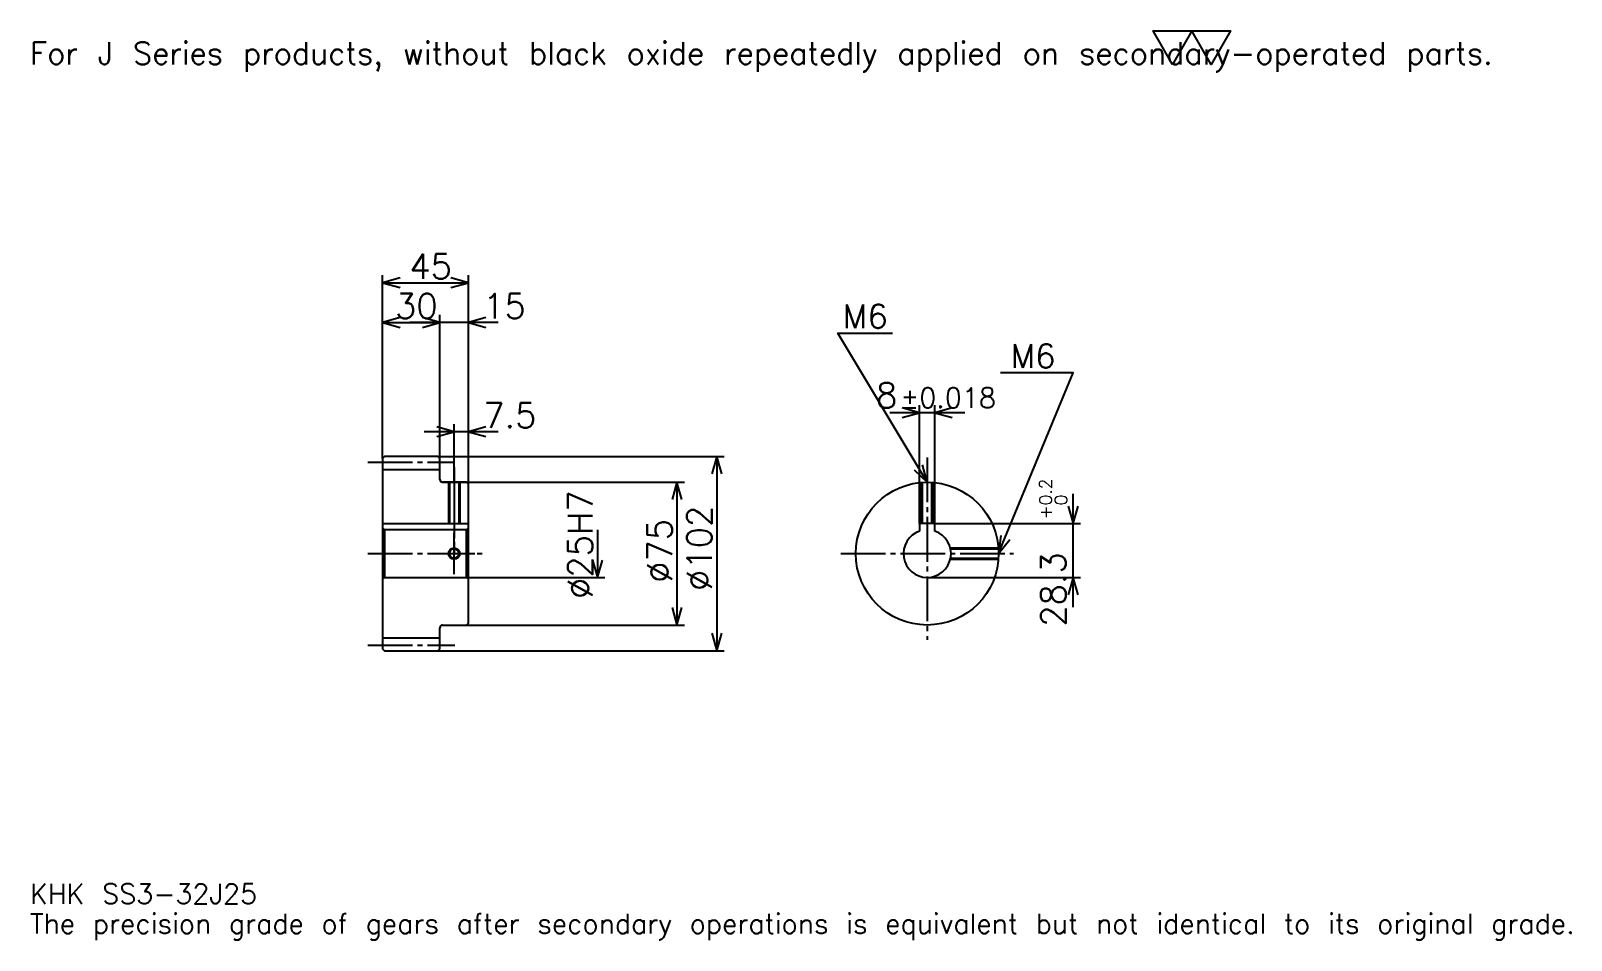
# Model space of a CAD drawing. Extents: x 27 to 835, y 10 to 487.
import ezdxf

# ---------------------------------------------------------------- set-up
doc = ezdxf.new("R2010")
doc.units = 0
doc.linetypes.add('DASHDOT', pattern=[31.304349, 23.478261, -2.608696, 2.608696, -2.608696])
doc.layers.get('0').update_dxf_attribs({"linetype": 'CONTINUOUS'})
doc.layers.add('DASHDOT', color=6, linetype='DASHDOT')
doc.styles.add('KANJI', font='TXT', dxfattribs={"bigfont": 'BIGFONT'})

msp = doc.modelspace()

# ---------------------------------------------------------------- linework, layer by layer
at = {"color": 5}
for p, q in [((211.304337, 263.608704), (211.304337, 358.82608)), ((256.304321, 263.608704), (256.304321, 358.82608)), ((211.304337, 354.913025), (256.304321, 354.913025)), ((211.304337, 334.043457), (241.304337, 334.043457)), ((271.956512, 334.043457), (225.652161, 334.043457)), ((241.304337, 263.608704), (241.304337, 337.956512)), ((516.934753, 286.630432), (477.630432, 286.630432)), ((493.282593, 228.408691), (493.282593, 290.543457)), ((501.282593, 228.408691), (501.282593, 290.543457)), ((271.956512, 276.652161), (233.152161, 276.652161)), ((248.804337, 263.608704), (248.804337, 280.565216)), ((211.304337, 262.608704), (211.304337, 263.608704)), ((240.304337, 263.608704), (256.304321, 263.608704)), ((241.304337, 262.608704), (241.304337, 263.608704)), ((248.804337, 250.108688), (248.804337, 263.608704)), ((248.804337, 250.108688), (248.804337, 263.608704)), ((256.304321, 263.608704), (390.652161, 263.608704)), ((256.304321, 249.108688), (256.304321, 263.608704)), ((386.739136, 263.608704), (386.739136, 161.608688)), ((242.804337, 250.108688), (256.304321, 250.108688)), ((256.304321, 250.108688), (369.782593, 250.108688)), ((365.869568, 250.108688), (365.869568, 175.108688)), ((573.913025, 184.456512), (573.913025, 244.060867)), ((501.282593, 228.408691), (577.826111, 228.408691)), ((324.130432, 225.108688), (324.130432, 200.108688)), ((256.304321, 200.108688), (328.043457, 200.108688)), ((497.282593, 200.108688), (577.826111, 200.108688)), ((242.804337, 175.108688), (256.304321, 175.108688)), ((256.304321, 175.108688), (369.782593, 175.108688)), ((240.304337, 161.608688), (256.304321, 161.608688)), ((256.304321, 161.608688), (390.652161, 161.608688))]:
    msp.add_line(p, q, dxfattribs=at)
at = {"color": 4}
for p, q in [((211.304337, 256.858704), (241.304337, 256.858704)), ((211.304337, 228.408691), (256.304321, 228.408691)), ((212.304337, 225.108688), (212.304337, 200.108688)), ((255.304337, 225.108688), (256.304321, 226.108688)), ((255.304337, 200.108688), (256.304321, 199.108688)), ((211.304337, 168.358688), (241.304337, 168.358688))]:
    msp.add_line(p, q, dxfattribs=at)
at = {"color": 7}
msp.add_lwpolyline([(626.086975, 469.565216), (615.913086, 487.200012), (656.608704, 487.200012), (646.434814, 469.565216), (636.260864, 487.200012), (626.086975, 469.565216)], dxfattribs=at)
at = {"color": 5}
for points in [[(220.434769, 357.521729), (211.304337, 354.913025), (220.434769, 352.304352)], [(247.173904, 352.304352), (256.304321, 354.913025), (247.173904, 357.521729)], [(220.434769, 336.652161), (211.304337, 334.043457), (220.434769, 331.434784)], [(232.173904, 331.434784), (241.304337, 334.043457), (232.173904, 336.652161)], [(232.173904, 331.434784), (241.304337, 334.043457), (232.173904, 336.652161)], [(265.434784, 336.652161), (256.304321, 334.043457), (265.434784, 331.434784)], [(497.282593, 250.108688), (450.32608, 328.369568), (479.021729, 328.369568)], [(534.782593, 212.608688), (573.913025, 307.5), (535.826111, 307.5)], [(484.152161, 284.021729), (493.282593, 286.630432), (484.152161, 289.239136)], [(510.413025, 289.239136), (501.282593, 286.630432), (510.413025, 284.021729)], [(239.673904, 274.043457), (248.804337, 276.652161), (239.673904, 279.260864)], [(265.434784, 279.260864), (256.304321, 276.652161), (265.434784, 274.043457)], [(389.347809, 254.478256), (386.739136, 263.608704), (384.130432, 254.478256)], [(490.348083, 256.595825), (497.282593, 250.108688), (494.82196, 259.280151)], [(368.478241, 240.978256), (365.869568, 250.108688), (363.260864, 240.978256)], [(571.304321, 237.539124), (573.913025, 228.408691), (576.521729, 237.539124)], [(535.851685, 222.044113), (534.782593, 212.608688), (540.67511, 220.055084)], [(321.521729, 209.23912), (324.130432, 200.108688), (326.739136, 209.23912)], [(576.521729, 190.978256), (573.913025, 200.108688), (571.304321, 190.978256)], [(363.260864, 184.23912), (365.869568, 175.108688), (368.478241, 184.23912)], [(384.130432, 170.73912), (386.739136, 161.608688), (389.347809, 170.73912)]]:
    msp.add_lwpolyline(points, dxfattribs=at)
at = {"color": 4}
for points in [[(241.304337, 251.608688), (241.304337, 262.608704), (240.304337, 263.608704), (212.304337, 263.608704), (211.304337, 262.608704), (211.304337, 199.108688)], [(242.804337, 175.108688), (255.304337, 175.108688), (256.304321, 176.108688), (256.304321, 249.108688), (255.304337, 250.108688), (242.804337, 250.108688)], [(245.804337, 250.108688), (245.804337, 228.408691)], [(246.34433, 250.108688), (246.34433, 228.408691)], [(251.264343, 250.108688), (251.264343, 228.408691)], [(251.804337, 250.108688), (251.804337, 228.408691)], [(494.282593, 228.408691), (494.282593, 249.988495)], [(494.822632, 228.408691), (494.822632, 250.027908)], [(499.742615, 228.408691), (499.742615, 250.027908)], [(500.282593, 228.408691), (500.282593, 249.988495)], [(501.282593, 224.451401), (501.282593, 228.408691), (493.282593, 228.408691), (493.282593, 224.451401)], [(211.304337, 199.108688), (212.304337, 200.108688), (255.304337, 200.108688), (255.304337, 225.108688), (212.304337, 225.108688), (211.304337, 226.108688)], [(509.417297, 215.608688), (534.662415, 215.608688)], [(509.538147, 215.068695), (534.701843, 215.068695)], [(509.417297, 209.608688), (534.662415, 209.608688)], [(509.538147, 210.148682), (534.701843, 210.148682)], [(211.304337, 199.108688), (211.304337, 162.608688), (212.304337, 161.608688), (240.304337, 161.608688), (241.304337, 162.608688), (241.304337, 173.608688)]]:
    msp.add_lwpolyline(points, dxfattribs=at)
for centre, radius in [((497.282593, 212.608688), 37.5), ((248.804337, 212.608688), 2.46)]:
    msp.add_circle(centre, radius, dxfattribs=at)
at = {"color": 7}
msp.add_circle((248.804337, 212.608688), 3, dxfattribs=at)
at = {"color": 4}
for centre, radius, start, end in [((242.804337, 251.608688), 1.5, 180, 270), ((497.282593, 212.608688), 12.5, 108.662925185, 71.337074815), ((242.804337, 173.608688), 1.5, 90, 180)]:
    msp.add_arc(centre, radius, start, end, dxfattribs=at)
at = {"layer": 'DASHDOT', "color": 7}
for p, q in [((203.478256, 260.608704), (249.130432, 260.608704)), ((497.282593, 263.152161), (497.282593, 167.282593)), ((248.804337, 250.108688), (248.804337, 212.608688)), ((203.478256, 212.608688), (264.130432, 212.608688)), ((451.956512, 212.608688), (542.608704, 212.608688)), ((203.478256, 164.608688), (249.130432, 164.608688))]:
    msp.add_line(p, q, dxfattribs=at)
for points in [[(248.804337, 257.934784), (248.804337, 220.582596)], [(248.804337, 201.782608), (248.804337, 223.434769)], [(237.978241, 212.608688), (259.630432, 212.608688)]]:
    msp.add_lwpolyline(points, dxfattribs=at)

# ---------------------------------------------------------------- texts
at = {"color": 7, "style": 'KANJI'}
for s, height, p in [('For J Series products, without black oxide repeatedly applied on secondary-operated parts.', 11.73913, (26.086956, 469.565216)), ('45', 13.043478, (225.32608, 357)), ('30', 13.043478, (217.82608, 336.130432)), ('15', 13.043478, (264.130432, 336.130432)), ('M6', 12.52174, (452.934753, 330.978271)), ('M6', 12.52174, (541.043457, 310.108704)), ('8', 13.043478, (470.358276, 289.239136)), ('%%p0.018', 10.434783, (483.269714, 289.239136)), ('7.5', 13.043478, (264.130432, 278.739136)), ('KHK SS3-32J25', 10.434783, (26.086956, 28.695652)), ('The precision grade of gears after secondary operations is equivalent but not identical to its original grade.', 10.434783, (26.086956, 13.043478))]:
    msp.add_text(s, height=height, dxfattribs=at).set_placement(p)
for s, height, p in [('0.2', 6.521739, (562.695679, 237.998749)), ('%%c25H7', 13.043478, (321.521729, 188.804337)), ('0', 6.521739, (570.782593, 237.998749)), ('%%c102', 13.043478, (384.130432, 193.043472)), ('+', 6.521739, (562.695679, 230.694397)), ('%%c75', 13.043478, (363.260864, 197.282593)), ('28.3', 13.043478, (570, 174.237061))]:
    msp.add_text(s, height=height, rotation=90, dxfattribs=at).set_placement(p)

doc.saveas('drawing.dxf')
